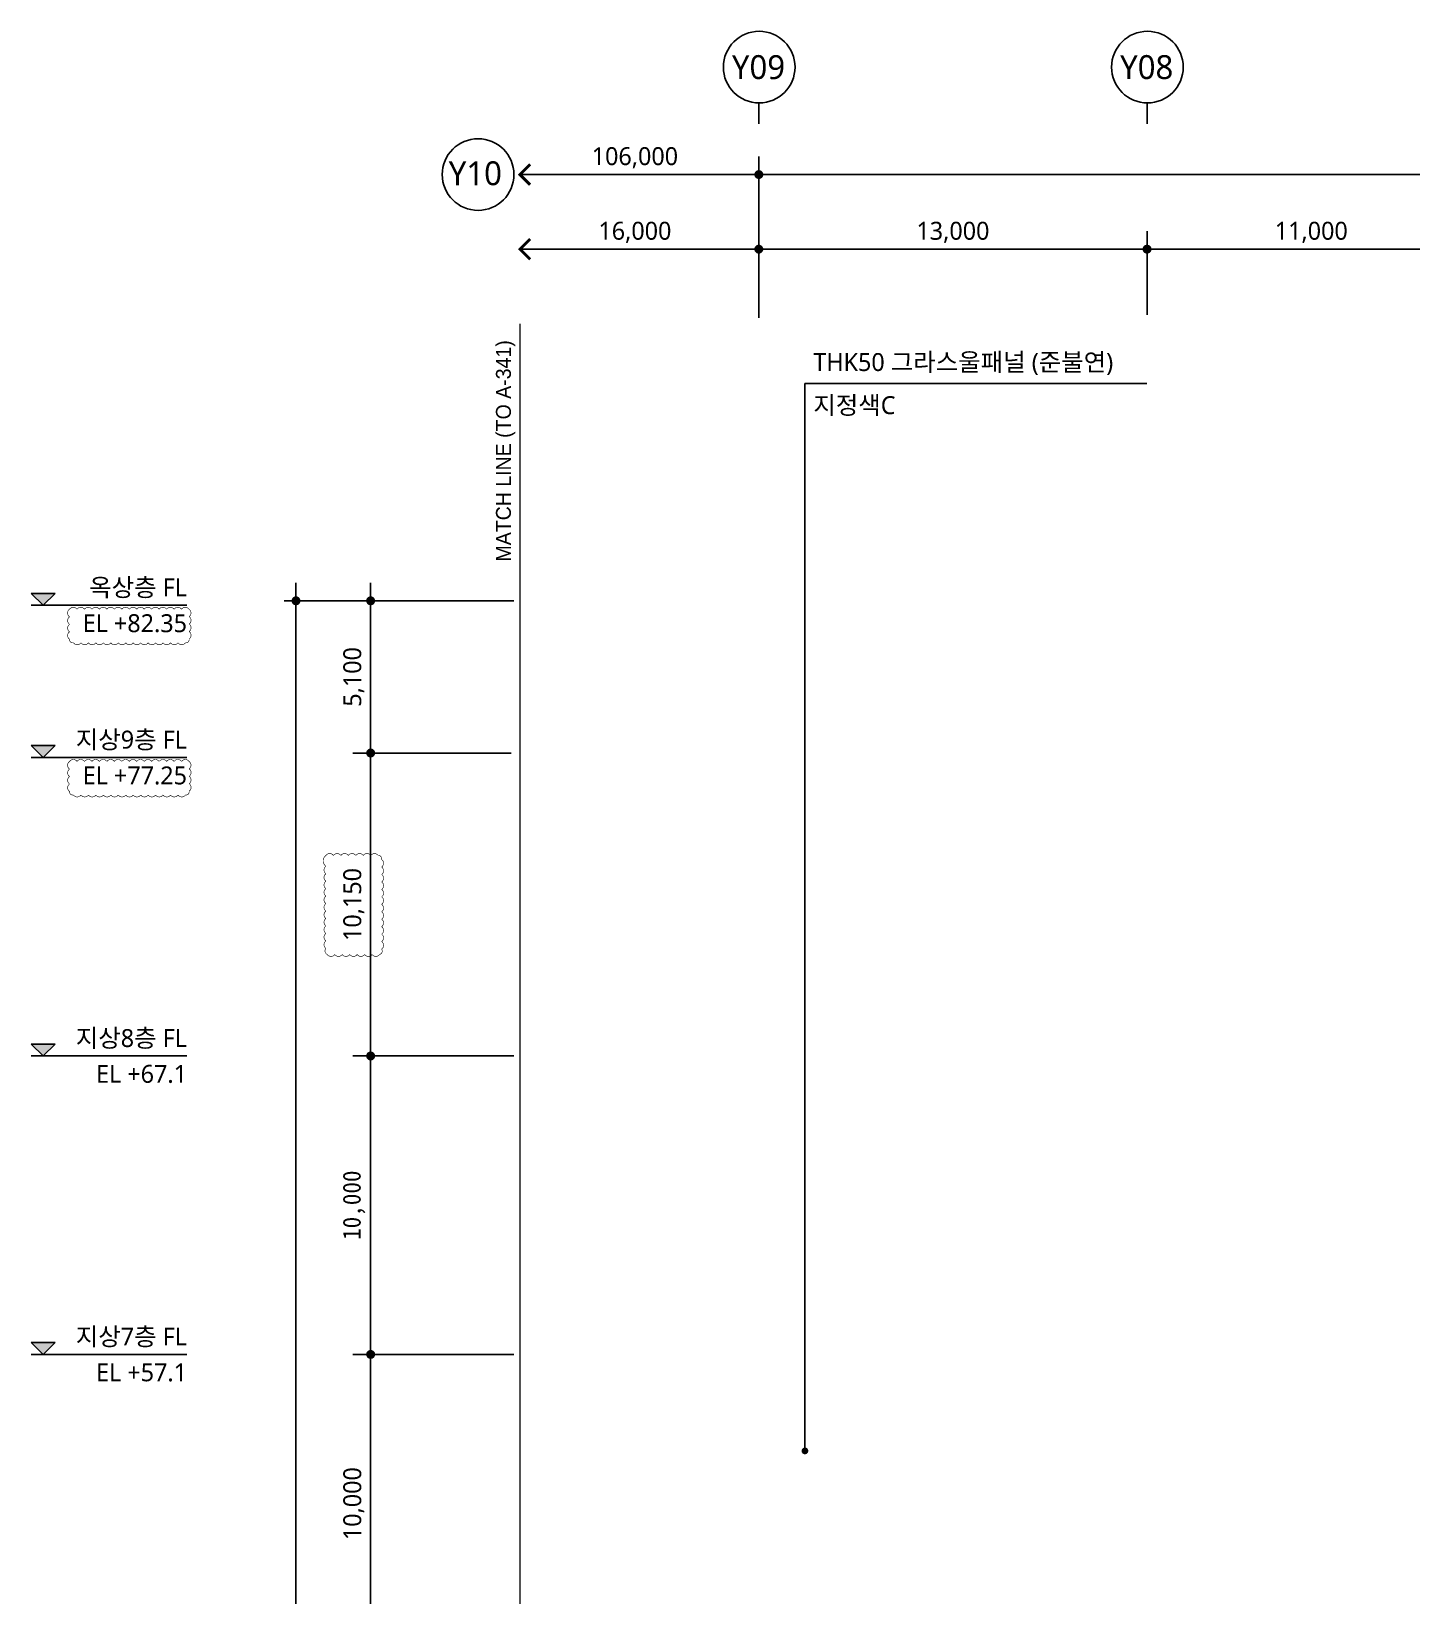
# Model space of a CAD drawing. Header units: millimetres. Extents: x 4937160 to 6265723, y 243853 to 348825.
# Drawn here: x 5105160 to 5151386, y 296409 to 348825 of the extents above; entities that cross this region are included whole.
import ezdxf
from ezdxf.enums import TextEntityAlignment as Align

# ---------------------------------------------------------------- set-up
doc = ezdxf.new("R2010")
doc.units = ezdxf.units.MM
doc.layers.get('0').update_dxf_attribs({"linetype": 'CONTINUOUS'})
for name, color, linetype, lineweight in [('A-AXIS-BUBL', 7, 'CONTINUOUS', 25), ('A-MKXS-TEXT2', 7, 'CONTINUOUS', 25), ('A-XXXX-SYMB', 7, 'CONTINUOUS', 25), ('A-XXXX-TXT1', 3, 'CONTINUOUS', 25), ('A-XXXX-TXT2', 3, 'CONTINUOUS', 25), ('REV-202205', 20, 'CONTINUOUS', 25)]:
    doc.layers.add(name, color=color, linetype=linetype, lineweight=lineweight)
for name, color, linetype in [('AA-MARK', 1, 'CONTINUOUS'), ('AA-TEX-3', 3, 'CONTINUOUS'), ('DIM', 7, 'CONTINUOUS')]:
    doc.layers.add(name, color=color, linetype=linetype)
doc.styles.add('HY울릉도L', font='')
doc.styles.add('돋움', font='')
doc.styles.add('돋움체', font='')
doc.styles.add('맑은고딕', font='malgun.ttf')
doc.styles.get('HY울릉도L').set_extended_font_data('HYwulM')
doc.styles.get('돋움').set_extended_font_data('Dotum')
doc.styles.get('돋움체').set_extended_font_data('DotumChe')
doc.dimstyles.new('CDIM', dxfattribs={"dimtxt": 3, "dimasz": 1.5, "dimexe": 2, "dimexo": 1, "dimgap": 1, "dimtad": 1, "dimdec": 0, "dimrnd": 0.5, "dimzin": 0, "dimdsep": 32, "dimlunit": 6, "dimtxsty": 'HY울릉도L', "dimblk1": '_CIDOT', "dimblk2": '_CIDOT', "dimsah": 1, "dimcen": 5.5, "dimclrd": 2, "dimclre": 2, "dimclrt": 7, "dimadec": 0, "dimazin": 0, "dimtfac": 1, "dimtdec": 0, "dimtix": 1, "dimtmove": 2, "dimatfit": 1, "dimldrblk": '_CIDOT', "dimfxl": 1, "dimtolj": 1, "dimtzin": 0, "dimlwd": -1, "dimarcsym": 0})

# ---------------------------------------------------------------- blocks, each defined once
blk = doc.blocks.new('_CIDOT')
at = {"color": 0, "linetype": 'ByBlock'}
blk.add_line((2, 0), (-1, 0), dxfattribs=at)
at = {"color": 0, "linetype": 'ByBlock', "const_width": 0.5}
blk.add_lwpolyline([(-0.25, 0, 1), (0.25, 0, 1)], format="xyb", close=True, dxfattribs=at)
blk = doc.blocks.new('*D991')
at = {"layer": 'DIM', "lineweight": -2, "transparency": 16777216}
for p, q in [((5142523, 339325), (5142523, 342125)), ((5153523, 339325), (5153523, 342125))]:
    blk.add_line(p, q, dxfattribs=at)
at = {"layer": 'DIM', "transparency": 16777216}
blk.add_line((5153223, 341525), (5142823, 341525), dxfattribs=at)
at = {"layer": 'DIM', "transparency": 16777216, "xscale": 300, "yscale": 300, "zscale": 300, "rotation": 180}
blk.add_blockref('_CIDOT', (5142523, 341525), dxfattribs=at)
at = {"layer": 'DIM', "transparency": 16777216, "xscale": 300, "yscale": 300, "zscale": 300}
blk.add_blockref('_CIDOT', (5153523, 341525), dxfattribs=at)
at = {"layer": 'DIM', "color": 3, "transparency": 16777216, "insert": (5148023, 342087), "char_height": 600, "attachment_point": 5, "style": '맑은고딕'}
blk.add_mtext('\\A1;11,000', dxfattribs=at)
blk = doc.blocks.new('A$C4F5014BF')
at = {"layer": 'A-XXXX-SYMB'}
for points in [[(-4813, 75100), (-4413, 75500), (-5213, 75500)], [(-4813, 70000), (-4413, 70400), (-5213, 70400)], [(-4813, 60000), (-4413, 60400), (-5213, 60400)], [(-4813, 50000), (-4413, 50400), (-5213, 50400)]]:
    blk.add_hatch(color=256, dxfattribs=at).paths.add_polyline_path(points)
for p, q in [((-5213, 75500), (-4813, 75100)), ((-4413, 75500), (-5213, 75500)), ((-4813, 75100), (-4413, 75500)), ((-5213, 75100), (0, 75100)), ((-5213, 70400), (-4813, 70000)), ((-4413, 70400), (-5213, 70400)), ((-4813, 70000), (-4413, 70400)), ((-5213, 70000), (0, 70000)), ((-5213, 60400), (-4813, 60000)), ((-4413, 60400), (-5213, 60400)), ((-4813, 60000), (-4413, 60400)), ((-5213, 60000), (0, 60000)), ((-5213, 50400), (-4813, 50000)), ((-4413, 50400), (-5213, 50400)), ((-4813, 50000), (-4413, 50400)), ((-5213, 50000), (0, 50000))]:
    blk.add_line(p, q, dxfattribs=at)
at = {"layer": 'A-XXXX-TXT2', "style": '맑은고딕'}
for s, p in [('옥상층 FL', (0, 75700)), ('EL +82.35', (0, 74500)), ('지상9층 FL', (0, 70600)), ('EL +77.25', (0, 69400)), ('지상8층 FL', (0, 60600)), ('EL +67.1', (0, 59400)), ('지상7층 FL', (0, 50600)), ('EL +57.1', (0, 49400))]:
    blk.add_text(s, height=600, dxfattribs=at).set_placement(p, align=Align.MIDDLE_RIGHT)
blk = doc.blocks.new('*D1012')
at = {"layer": 'DIM', "lineweight": -2, "transparency": 16777216}
for p, q in [((5129523, 339225), (5129523, 344425)), ((5219523, 339225), (5219523, 344425))]:
    blk.add_line(p, q, dxfattribs=at)
at = {"layer": 'DIM', "transparency": 16777216}
blk.add_line((5219223, 344025), (5129823, 344025), dxfattribs=at)
at = {"layer": 'DIM', "transparency": 16777216, "xscale": 300, "yscale": 300, "zscale": 300}
for p, rotation in [((5129523, 344025), 179.9999999999366), ((5219523, 344025), 359.9999999999366)]:
    blk.add_blockref('_CIDOT', p, dxfattribs=dict(at, rotation=rotation))
at = {"layer": 'DIM', "color": 3, "transparency": 16777216, "insert": (5174523, 344582), "char_height": 600, "attachment_point": 5, "style": '돋움체'}
blk.add_mtext('\\A1;90,000', dxfattribs=at)
blk = doc.blocks.new('*D1015')
at = {"layer": 'DIM', "lineweight": -2, "transparency": 16777216}
for p, q in [((5129523, 339325), (5129523, 342125)), ((5142523, 339325), (5142523, 342125))]:
    blk.add_line(p, q, dxfattribs=at)
at = {"layer": 'DIM', "transparency": 16777216}
blk.add_line((5129823, 341525), (5142223, 341525), dxfattribs=at)
at = {"layer": 'DIM', "transparency": 16777216, "xscale": 300, "yscale": 300, "zscale": 300, "rotation": 180}
blk.add_blockref('_CIDOT', (5129523, 341525), dxfattribs=at)
at = {"layer": 'DIM', "transparency": 16777216, "xscale": 300, "yscale": 300, "zscale": 300}
blk.add_blockref('_CIDOT', (5142523, 341525), dxfattribs=at)
at = {"layer": 'DIM', "color": 3, "transparency": 16777216, "insert": (5136023, 342087), "char_height": 600, "attachment_point": 5, "style": '맑은고딕'}
blk.add_mtext('\\A1;13,000', dxfattribs=at)
blk = doc.blocks.new('*D1020')
at = {"layer": 'DIM', "lineweight": -2, "transparency": 16777216}
blk.add_line((5129523, 339325), (5129523, 344625), dxfattribs=at)
at = {"layer": 'DIM', "transparency": 16777216}
blk.add_line((5129223, 344025), (5121523, 344025), dxfattribs=at)
at = {"layer": 'DIM', "transparency": 16777216, "xscale": 300, "yscale": 300, "zscale": 300, "rotation": 359.9999999998266}
blk.add_blockref('_CIDOT', (5129523, 344025), dxfattribs=at)
at = {"layer": 'DIM', "color": 3, "transparency": 16777216, "insert": (5125373, 344587), "char_height": 600, "attachment_point": 5, "style": '맑은고딕'}
blk.add_mtext('\\A1;106,000', dxfattribs=at)
blk = doc.blocks.new('_None')
blk = doc.blocks.new('*D1021')
at = {"layer": 'DIM', "lineweight": -2, "transparency": 16777216}
blk.add_line((5129523, 339325), (5129523, 342125), dxfattribs=at)
at = {"layer": 'DIM', "transparency": 16777216}
blk.add_line((5129223, 341525), (5121523, 341525), dxfattribs=at)
at = {"layer": 'DIM', "transparency": 16777216, "xscale": 300, "yscale": 300, "zscale": 300, "rotation": 359.9999999998266}
blk.add_blockref('_CIDOT', (5129523, 341525), dxfattribs=at)
at = {"layer": 'DIM', "color": 3, "transparency": 16777216, "insert": (5125373, 342087), "char_height": 600, "attachment_point": 5, "style": '맑은고딕'}
blk.add_mtext('\\A1;16,000', dxfattribs=at)
blk = doc.blocks.new('*D1556')
at = {"layer": 'DIM', "lineweight": -2, "transparency": 16777216}
for p, q in [((-300, 51000), (-5600, 51000)), ((-300, 41000), (-5600, 41000))]:
    blk.add_line(p, q, dxfattribs=at)
at = {"layer": 'DIM', "transparency": 16777216}
blk.add_line((-5000, 41300), (-5000, 50700), dxfattribs=at)
at = {"layer": 'DIM', "transparency": 16777216, "xscale": 300, "yscale": 300, "zscale": 300}
for p, rotation in [((-5000, 51000), 90), ((-5000, 41000), 270)]:
    blk.add_blockref('_CIDOT', p, dxfattribs=dict(at, rotation=rotation))
at = {"layer": 'DIM', "color": 3, "transparency": 16777216, "insert": (-5562, 46000), "char_height": 600, "attachment_point": 5, "rotation": 90, "style": '맑은고딕'}
blk.add_mtext('\\A1;10,000', dxfattribs=at)
blk = doc.blocks.new('*D1557')
at = {"layer": 'DIM', "lineweight": -2, "transparency": 16777216}
for p, q in [((-200, 61000), (-5400, 61000)), ((-200, 51000), (-5400, 51000))]:
    blk.add_line(p, q, dxfattribs=at)
at = {"layer": 'DIM', "transparency": 16777216}
blk.add_line((-5000, 51300), (-5000, 60700), dxfattribs=at)
at = {"layer": 'DIM', "transparency": 16777216, "xscale": 300, "yscale": 300, "zscale": 300}
for p, rotation in [((-5000, 61000), 90), ((-5000, 51000), 270)]:
    blk.add_blockref('_CIDOT', p, dxfattribs=dict(at, rotation=rotation))
at = {"layer": 'DIM', "color": 3, "transparency": 16777216, "insert": (-5557, 56000), "char_height": 600, "attachment_point": 5, "rotation": 90, "style": '돋움체'}
blk.add_mtext('\\A1;10,000', dxfattribs=at)
blk = doc.blocks.new('*D1558')
at = {"layer": 'DIM', "lineweight": -2, "transparency": 16777216}
for p, q in [((-200, 76250), (-7900, 76250)), ((-200, 0), (-7900, 0))]:
    blk.add_line(p, q, dxfattribs=at)
at = {"layer": 'DIM', "transparency": 16777216}
blk.add_line((-7500, 300), (-7500, 75950), dxfattribs=at)
at = {"layer": 'DIM', "transparency": 16777216, "xscale": 300, "yscale": 300, "zscale": 300}
for p, rotation in [((-7500, 76250), 90), ((-7500, 0), 270)]:
    blk.add_blockref('_CIDOT', p, dxfattribs=dict(at, rotation=rotation))
at = {"layer": 'DIM', "color": 3, "transparency": 16777216, "insert": (-8057, 37800), "char_height": 600, "attachment_point": 5, "rotation": 90, "style": '돋움체'}
blk.add_mtext('\\A1;76,250', dxfattribs=at)
blk = doc.blocks.new('*D1559')
at = {"layer": 'DIM', "lineweight": -2, "transparency": 16777216}
for p, q in [((-300, 71150), (-5600, 71150)), ((-300, 61000), (-5600, 61000))]:
    blk.add_line(p, q, dxfattribs=at)
at = {"layer": 'DIM', "transparency": 16777216}
blk.add_line((-5000, 61300), (-5000, 70850), dxfattribs=at)
at = {"layer": 'DIM', "transparency": 16777216, "xscale": 300, "yscale": 300, "zscale": 300}
for p, rotation in [((-5000, 71150), 90), ((-5000, 61000), 270)]:
    blk.add_blockref('_CIDOT', p, dxfattribs=dict(at, rotation=rotation))
at = {"layer": 'DIM', "color": 3, "transparency": 16777216, "insert": (-5562, 66075), "char_height": 600, "attachment_point": 5, "rotation": 90, "style": '맑은고딕'}
blk.add_mtext('\\A1;10,150', dxfattribs=at)
blk = doc.blocks.new('*D1560')
at = {"layer": 'DIM', "lineweight": -2, "transparency": 16777216}
for p, q in [((-300, 76250), (-5600, 76250)), ((-300, 71150), (-5600, 71150))]:
    blk.add_line(p, q, dxfattribs=at)
at = {"layer": 'DIM', "transparency": 16777216}
blk.add_line((-5000, 71450), (-5000, 75950), dxfattribs=at)
at = {"layer": 'DIM', "transparency": 16777216, "xscale": 300, "yscale": 300, "zscale": 300}
for p, rotation in [((-5000, 76250), 90), ((-5000, 71150), 270)]:
    blk.add_blockref('_CIDOT', p, dxfattribs=dict(at, rotation=rotation))
at = {"layer": 'DIM', "color": 3, "transparency": 16777216, "insert": (-5562, 73700), "char_height": 600, "attachment_point": 5, "rotation": 90, "style": '맑은고딕'}
blk.add_mtext('\\A1;5,100', dxfattribs=at)
blk = doc.blocks.new('dim-ver')
at = {"layer": 'DIM'}
dim = blk.add_linear_dim(base=(-7500, 76250), p1=(0, 0), p2=(0, 76250), angle=90, dimstyle='CDIM', override={"dimscale": 200, "dimtxsty": '돋움체', "dimclrd": 256, "dimclre": 256, "dimclrt": 3}, dxfattribs=at)
dim.commit()
dim.dimension.update_dxf_attribs({"geometry": '*D1558', "text_midpoint": (-8057.1, 37800), "dimtype": 128})
for base, p1, p2, override, picture, middle in [((-5000, 76250), (0, 71150), (0, 76250), {"dimscale": 200, "dimexe": 3, "dimexo": 1.5, "dimtxsty": '맑은고딕', "dimclrd": 256, "dimclre": 256, "dimclrt": 3}, '*D1560', (-5562, 73700)), ((-5000, 71150), (0, 61000), (0, 71150), {"dimscale": 200, "dimexe": 3, "dimexo": 1.5, "dimtxsty": '맑은고딕', "dimclrd": 256, "dimclre": 256, "dimclrt": 3}, '*D1559', (-5562, 66075)), ((-5000, 61000), (0, 51000), (0, 61000), {"dimscale": 200, "dimtxsty": '돋움체', "dimclrd": 256, "dimclre": 256, "dimclrt": 3}, '*D1557', (-5557.1, 56000)), ((-5000, 51000), (0, 41000), (0, 51000), {"dimscale": 200, "dimexe": 3, "dimexo": 1.5, "dimtxsty": '맑은고딕', "dimclrd": 256, "dimclre": 256, "dimclrt": 3}, '*D1556', (-5562, 46000))]:
    dim = blk.add_linear_dim(base=base, p1=p1, p2=p2, angle=90, dimstyle='CDIM', override=override, dxfattribs=at)
    dim.commit()
    dim.dimension.update_dxf_attribs({"geometry": picture, "text_midpoint": middle})

msp = doc.modelspace()

# ---------------------------------------------------------------- linework, layer by layer
at = {"layer": 'A-AXIS-BUBL', "ltscale": 0.2}
for p, q in [((5129523.5, 345724.9), (5129523.5, 346425)), ((5142523.5, 345724.9), (5142523.5, 346425))]:
    msp.add_line(p, q, dxfattribs=at)
for centre in [(5129535.2, 347624.9), (5142535.2, 347624.9)]:
    msp.add_circle(centre, 1200, dxfattribs=at)
at = {"layer": 'A-MKXS-TEXT2'}
for p, q in [((5131066.8, 301260.7), (5131066.8, 337024.9)), ((5131066.8, 337024.9), (5142519.8, 337024.9))]:
    msp.add_line(p, q, dxfattribs=at)
at = {"layer": 'A-MKXS-TEXT2', "const_width": 112.5}
msp.add_lwpolyline([(5131066.8, 301204.4, 1), (5131066.8, 301316.9, 1)], format="xyb", close=True, dxfattribs=at)
at = {"layer": 'A-XXXX-SYMB', "const_width": 100}
for points in [[(5121865, 344366.5), (5121523.5, 344024.9), (5121865, 343683.4)], [(5121865, 341866.5), (5121523.5, 341524.9), (5121865, 341183.4)]]:
    msp.add_lwpolyline(points, dxfattribs=at)
at = {"layer": 'A-XXXX-SYMB'}
msp.add_circle((5120120.1, 344024.9), 1200, dxfattribs=at)
at = {"layer": 'AA-MARK', "const_width": 50}
msp.add_lwpolyline([(5121524.1, 248184.9), (5121524.1, 282742.4), (5121002.3, 282924.9), (5122044.6, 282924.9), (5121523.5, 283107.5), (5121523.5, 339024.9)], dxfattribs=at)
at = {"layer": 'REV-202205', "const_width": 20}
for points in [[(5106441.4, 329460.9, -0.5205671), (5106691.4, 329460.9, -0.5205671), (5106941.4, 329460.9, -0.5205671), (5107191.4, 329460.9, -0.5205671), (5107441.4, 329460.9, -0.5205671), (5107691.4, 329460.9, -0.5205671), (5107941.4, 329460.9, -0.5205671), (5108191.4, 329460.9, -0.5205671), (5108441.4, 329460.9, -0.5205671), (5108691.4, 329460.9, -0.5205671), (5108941.4, 329460.9, -0.5205671), (5109191.4, 329460.9, -0.5205671), (5109441.4, 329460.9, -0.5205671), (5109691.4, 329460.9, -0.5205671), (5109941.4, 329460.9, -0.5205671), (5110191.4, 329460.9, -0.5205671), (5110441.4, 329460.9, -0.5205671), (5110445.2, 329214.7, -0.5205671), (5110445.2, 328964.7, -0.5205671), (5110445.2, 328714.7, -0.5205671), (5110445.2, 328464.7, -0.5205671), (5110322.9, 328337, -0.5205671), (5110072.9, 328337, -0.5205671), (5109822.9, 328337, -0.5205671), (5109572.9, 328337, -0.5205671), (5109322.9, 328337, -0.5205671), (5109072.9, 328337, -0.5205671), (5108822.9, 328337, -0.5205671), (5108572.9, 328337, -0.5205671), (5108322.9, 328337, -0.5205671), (5108072.9, 328337, -0.5205671), (5107822.9, 328337, -0.5205671), (5107572.9, 328337, -0.5205671), (5107322.9, 328337, -0.5205671), (5107072.9, 328337, -0.5205671), (5106822.9, 328337, -0.5205671), (5106572.9, 328337, -0.5205671), (5106441.4, 328455.5, -0.5205671), (5106441.4, 328705.5, -0.5205671), (5106441.4, 328955.5, -0.5205671), (5106441.4, 329205.5, -0.5205671)], [(5106441.4, 324360.9, -0.5205671), (5106691.4, 324360.9, -0.5205671), (5106941.4, 324360.9, -0.5205671), (5107191.4, 324360.9, -0.5205671), (5107441.4, 324360.9, -0.5205671), (5107691.4, 324360.9, -0.5205671), (5107941.4, 324360.9, -0.5205671), (5108191.4, 324360.9, -0.5205671), (5108441.4, 324360.9, -0.5205671), (5108691.4, 324360.9, -0.5205671), (5108941.4, 324360.9, -0.5205671), (5109191.4, 324360.9, -0.5205671), (5109441.4, 324360.9, -0.5205671), (5109691.4, 324360.9, -0.5205671), (5109941.4, 324360.9, -0.5205671), (5110191.4, 324360.9, -0.5205671), (5110441.4, 324360.9, -0.5205671), (5110445.2, 324114.7, -0.5205671), (5110445.2, 323864.7, -0.5205671), (5110445.2, 323614.7, -0.5205671), (5110445.2, 323364.7, -0.5205671), (5110322.9, 323237, -0.5205671), (5110072.9, 323237, -0.5205671), (5109822.9, 323237, -0.5205671), (5109572.9, 323237, -0.5205671), (5109322.9, 323237, -0.5205671), (5109072.9, 323237, -0.5205671), (5108822.9, 323237, -0.5205671), (5108572.9, 323237, -0.5205671), (5108322.9, 323237, -0.5205671), (5108072.9, 323237, -0.5205671), (5107822.9, 323237, -0.5205671), (5107572.9, 323237, -0.5205671), (5107322.9, 323237, -0.5205671), (5107072.9, 323237, -0.5205671), (5106822.9, 323237, -0.5205671), (5106572.9, 323237, -0.5205671), (5106441.4, 323355.5, -0.5205671), (5106441.4, 323605.5, -0.5205671), (5106441.4, 323855.5, -0.5205671), (5106441.4, 324105.5, -0.5205671)], [(5115027.3, 321210.4, -0.5205671), (5115277.3, 321210.4, -0.5205671), (5115527.3, 321210.4, -0.5205671), (5115777.3, 321210.4, -0.5205671), (5116027.3, 321210.4, -0.5205671), (5116277.3, 321210.4, -0.5205671), (5116527.3, 321210.4, -0.5205671), (5116777.3, 321210.4, -0.5205671), (5116891.5, 321074.6, -0.5205671), (5116891.5, 320824.6, -0.5205671), (5116891.5, 320574.6, -0.5205671), (5116891.5, 320324.6, -0.5205671), (5116891.5, 320074.6, -0.5205671), (5116891.5, 319824.6, -0.5205671), (5116891.5, 319574.6, -0.5205671), (5116891.5, 319324.6, -0.5205671), (5116891.5, 319074.6, -0.5205671), (5116891.5, 318824.6, -0.5205671), (5116891.5, 318574.6, -0.5205671), (5116891.5, 318324.6, -0.5205671), (5116891.5, 318074.6, -0.5205671), (5116822.4, 317893.7, -0.5205671), (5116572.4, 317893.7, -0.5205671), (5116322.4, 317893.7, -0.5205671), (5116072.4, 317893.7, -0.5205671), (5115822.4, 317893.7, -0.5205671), (5115572.4, 317893.7, -0.5205671), (5115322.4, 317893.7, -0.5205671), (5115072.4, 317893.7, -0.5205671), (5115027.3, 318098.6, -0.5205671), (5115027.3, 318348.6, -0.5205671), (5115027.3, 318598.6, -0.5205671), (5115027.3, 318848.6, -0.5205671), (5115027.3, 319098.6, -0.5205671), (5115027.3, 319348.6, -0.5205671), (5115027.3, 319598.6, -0.5205671), (5115027.3, 319848.6, -0.5205671), (5115027.3, 320098.6, -0.5205671), (5115027.3, 320348.6, -0.5205671), (5115027.3, 320598.6, -0.5205671), (5115027.3, 320848.6, -0.5205671)]]:
    msp.add_lwpolyline(points, format="xyb", close=True, dxfattribs=at)

# ---------------------------------------------------------------- block references
msp.add_blockref('A$C4F5014BF', (5110373.5, 254493.3))
at = {"layer": 'DIM'}
msp.add_blockref('dim-ver', (5121524.1, 253493.3), dxfattribs=at)

# ---------------------------------------------------------------- texts
at = {"layer": 'A-MKXS-TEXT2', "style": '맑은고딕'}
for s, p in [('THK50 그라스울패널 (준불연)', (5131347.1, 337741.9)), ('지정색C', (5131347.1, 336298.5))]:
    msp.add_text(s, height=600, dxfattribs=at).set_placement(p, align=Align.MIDDLE_LEFT)
at = {"layer": 'A-XXXX-TXT1', "style": '맑은고딕'}
msp.add_text('Y10', height=800, dxfattribs=at).set_placement((5120029.6, 344069.1), align=Align.MIDDLE)
at = {"layer": 'A-XXXX-TXT2', "ltscale": 0.2, "style": '맑은고딕'}
for s, p in [('Y09', (5129511.7, 347624.9)), ('Y08', (5142511.7, 347624.9))]:
    msp.add_text(s, height=800, dxfattribs=at).set_placement(p, align=Align.MIDDLE_CENTER)
at = {"layer": 'AA-TEX-3', "style": '돋움'}
msp.add_text('MATCH LINE (TO A-341)', height=500, rotation=90, dxfattribs=at).set_placement((5121220.3, 334767), align=Align.CENTER)

# ---------------------------------------------------------------- dimensions: what is measured, and where the dimension line sits
at = {"layer": 'DIM'}
for distance, text, picture, middle in [(-5000, '106,000', '*D1020', (5125373.5, 344586.9)), (-2500, '16,000', '*D1021', (5125373.5, 342086.9))]:
    dim = msp.add_aligned_dim(p1=(5129523.5, 339024.9), p2=(5121523.5, 339024.9), distance=distance, text=text, dimstyle='CDIM', override={"dimscale": 200, "dimexe": 3, "dimexo": 1.5, "dimtxsty": '맑은고딕', "dimblk2": 'None', "dimse2": 1, "dimclrd": 256, "dimclre": 256, "dimclrt": 3}, dxfattribs=at)
    dim.commit()
    dim.dimension.update_dxf_attribs({"geometry": picture, "text_midpoint": middle})
for p1, p2, distance, override, picture, middle in [((5219523.5, 339024.9), (5129523.5, 339024.9), -5000, {"dimscale": 200, "dimtxsty": '돋움체', "dimclrd": 256, "dimclre": 256, "dimclrt": 3}, '*D1012', (5174523.5, 344582.1)), ((5129523.5, 339024.9), (5142523.5, 339024.9), 2500, {"dimscale": 200, "dimexe": 3, "dimexo": 1.5, "dimtxsty": '맑은고딕', "dimclrd": 256, "dimclre": 256, "dimclrt": 3}, '*D1015', (5136023.5, 342086.9)), ((5153523.5, 339024.9), (5142523.5, 339024.9), -2500, {"dimscale": 200, "dimexe": 3, "dimexo": 1.5, "dimtxsty": '맑은고딕', "dimclrd": 256, "dimclre": 256, "dimclrt": 3}, '*D991', (5148023.5, 342086.9))]:
    dim = msp.add_aligned_dim(p1=p1, p2=p2, distance=distance, dimstyle='CDIM', override=override, dxfattribs=at)
    dim.commit()
    dim.dimension.update_dxf_attribs({"geometry": picture, "text_midpoint": middle})

doc.saveas('drawing.dxf')
